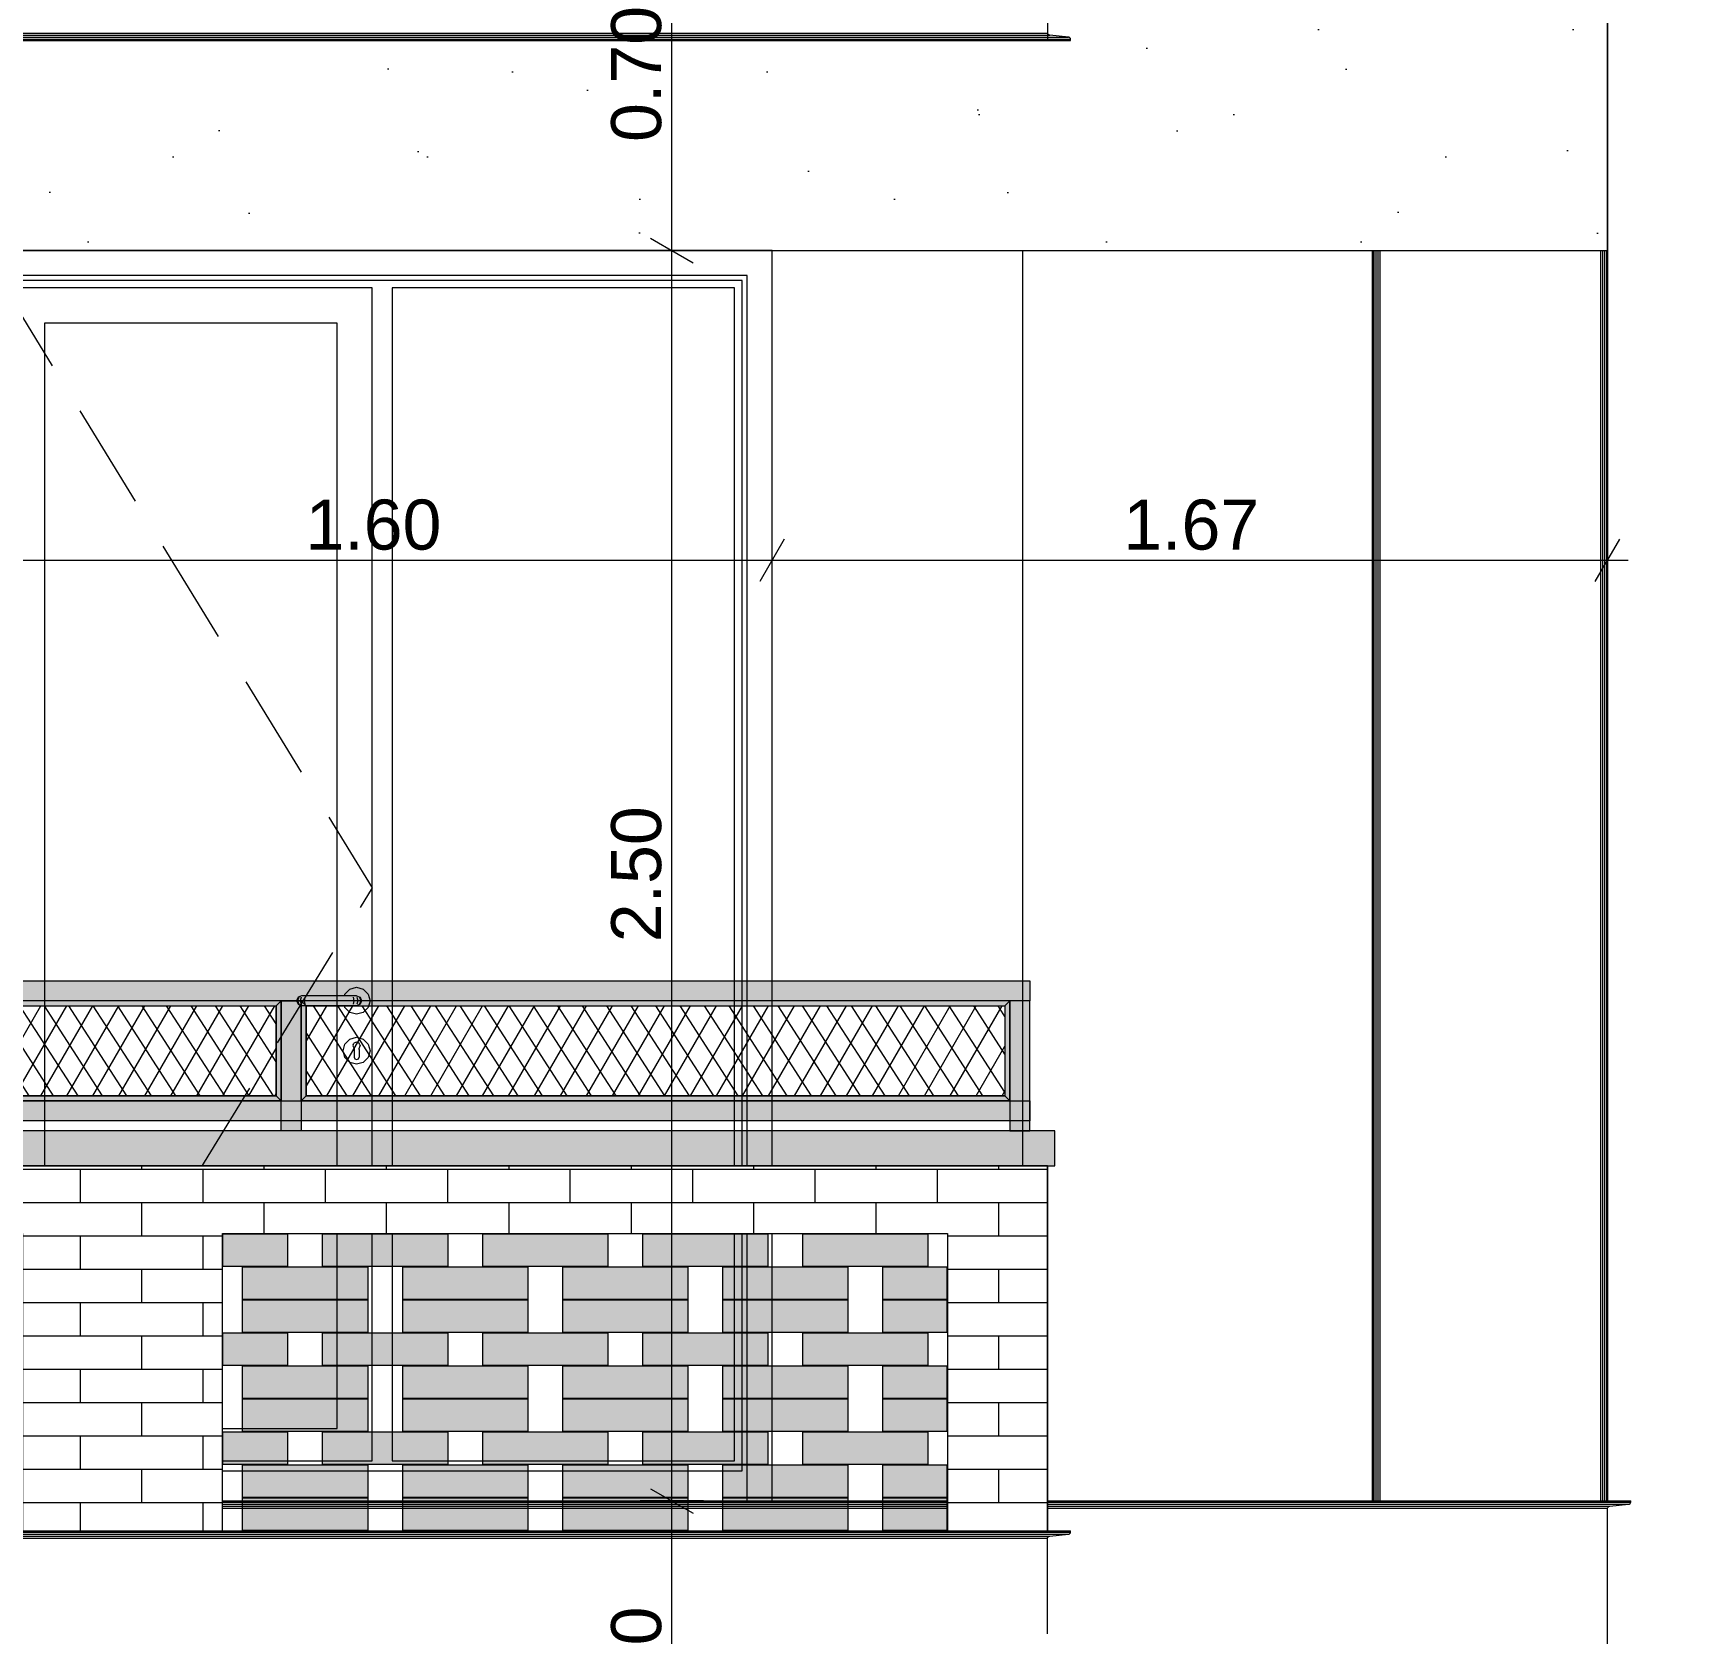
# Model space of a CAD drawing. Header units: millimetres. Extents: x 476571643 to 477489869, y 4620928210 to 4621294454.
# Drawn here: x 477479626 to 477482945, y 4620999764 to 4621002964 of the extents above; entities that cross this region are included whole.
import ezdxf

# ---------------------------------------------------------------- set-up
doc = ezdxf.new("R2010")
doc.units = ezdxf.units.MM
doc.header["$MEASUREMENT"] = 0
doc.set_wipeout_variables(frame=1)
doc.linetypes.add('Hidden Line', pattern=[317.5, 211.666667, -105.833333])
doc.linetypes.add('Wipeout_Contour', pattern=[1000, 0, -1000])
for name, color, linetype, lineweight in [('2D Drafting - General_Pen_No__7_Pen_No__7', 7, 'Continuous', 0), ('New_2D Drafting - General_Pen_No__30_Pen_No__9_Pen_No__9_Pen_No__250', 7, 'Continuous', 0), ('New_2D Drafting - General_Pen_No__30_Pen_No__9_Pen_No__9_Pen_No__255', 255, 'Continuous', 0), ('New_2D Drafting - General_Pen_No__30_Pen_No__9_Pen_No__9_Pen_No__42', 250, 'Continuous', 0), ('New_2D Drafting - General_Pen_No__30_Pen_No__9_Pen_No__9_Pen_No__7', 7, 'Continuous', 0), ('New_2D Drafting - General_Pen_No__4', 7, 'Continuous', 0), ('New_2D Drafting - General_Pen_No__7', 7, 'Continuous', 0), ('New_Structural - Bearing_Pen_No__250', 7, 'Continuous', 0), ('New_Structural - Bearing_Pen_No__4', 7, 'Continuous', 0), ('Structural - Bearing_Pen_No__250', 7, 'Continuous', 0), ('zoma_Pen_No__1', 1, 'Continuous', 0), ('zoma_Pen_No__142', 142, 'Continuous', 0)]:
    doc.layers.add(name, color=color, linetype=linetype, lineweight=lineweight)
doc.layers.add('New_2D Drafting - General_Pen_No__30_Pen_No__9_Pen_No__9', color=7, linetype='Continuous')
doc.layers.add('zoma', color=7, linetype='Continuous')
doc.layers.add('New_2D Drafting - General_Pen_No__30_Pen_No__9_Pen_No__9_Pen_No__252', color=7, linetype='Continuous', lineweight=0, true_color=0x666666)
doc.layers.add('New_2D Drafting - General_Pen_No__30_Pen_No__9_Pen_No__9_Pen_No__254', color=7, linetype='Continuous', lineweight=0, true_color=0xcccccc)
doc.styles.add('GENERATED_STYLE_2', font='arial.ttf')
doc.dimstyles.new('GENERATED_STYLE__3', dxfattribs={"dimtxt": 200, "dimasz": 64.421331, "dimexe": 0.18, "dimexo": 3, "dimgap": 0.09, "dimtad": 1, "dimtih": 1, "dimtoh": 1, "dimlfac": 0.001, "dimzin": 0, "dimdsep": 46, "dimtxsty": 'GENERATED_STYLE_2', "dimblk": 'ARROWHEAD_2', "dimblk1": 'ARROWHEAD_2', "dimblk2": 'ARROWHEAD_2', "dimcen": 0.09, "dimclrd": 142, "dimclre": 142, "dimclrt": 142, "dimadec": 0, "dimazin": 0, "dimtfac": 1, "dimtdec": 4, "dimtmove": 0, "dimatfit": 3, "dimfxl": 1, "dimtolj": 1, "dimtzin": 0, "dimarcsym": 0})
doc.dimstyles.new('GENERATED_STYLE__31', dxfattribs={"dimtxt": 100, "dimasz": 64.421331, "dimexe": 0.18, "dimexo": 3, "dimgap": 0.09, "dimtad": 1, "dimtih": 1, "dimtoh": 1, "dimlfac": 0.001, "dimzin": 0, "dimdsep": 46, "dimtxsty": 'GENERATED_STYLE_2', "dimblk": 'ARROWHEAD_2', "dimblk1": 'ARROWHEAD_2', "dimblk2": 'ARROWHEAD_2', "dimcen": 0.09, "dimclrd": 142, "dimclre": 142, "dimclrt": 142, "dimadec": 0, "dimazin": 0, "dimtfac": 1, "dimtdec": 4, "dimtmove": 0, "dimatfit": 3, "dimfxl": 1, "dimtolj": 1, "dimtzin": 0, "dimarcsym": 0})
doc.dimstyles.new('GENERATED_STYLE__32', dxfattribs={"dimtxt": 100, "dimasz": 64.421331, "dimexe": 0.18, "dimexo": 3, "dimgap": 0.09, "dimtad": 1, "dimlfac": 0.001, "dimzin": 0, "dimdsep": 46, "dimtxsty": 'GENERATED_STYLE_2', "dimblk": 'ARROWHEAD_2', "dimblk1": 'ARROWHEAD_2', "dimblk2": 'ARROWHEAD_2', "dimcen": 0.09, "dimclrd": 142, "dimclre": 142, "dimclrt": 142, "dimadec": 0, "dimazin": 0, "dimtfac": 1, "dimtdec": 4, "dimtmove": 0, "dimatfit": 3, "dimfxl": 1, "dimtolj": 1, "dimtzin": 0, "dimarcsym": 0})
doc.dimstyles.new('GENERATED_STYLE__5', dxfattribs={"dimtxt": 300, "dimasz": 152, "dimexe": 0.18, "dimexo": 3, "dimgap": 0.09, "dimtad": 1, "dimtih": 1, "dimtoh": 1, "dimlfac": 0.001, "dimzin": 0, "dimdsep": 46, "dimtxsty": 'GENERATED_STYLE_2', "dimblk": 'ARROWHEAD_2', "dimblk1": 'ARROWHEAD_2', "dimblk2": 'ARROWHEAD_2', "dimcen": 0.09, "dimclrd": 1, "dimclre": 1, "dimclrt": 1, "dimadec": 0, "dimazin": 0, "dimtfac": 1, "dimtdec": 4, "dimtmove": 0, "dimatfit": 3, "dimfxl": 1, "dimtolj": 1, "dimtzin": 0, "dimarcsym": 0})
pattern_1 = [(60, (476844527.15, 4621385791.044), (-38.9711432, 22.5), []), (122.8330945, (476844527.15, 4621385791.044), (36.8060797, 18.75), [])]

# ---------------------------------------------------------------- blocks, each defined once
blk = doc.blocks.new('*D1048', base_point=(476844527.1, 4621385791))
at = {"layer": 'zoma_Pen_No__142', "color": 142, "linetype": 'Continuous', "lineweight": 0, "transparency": 16777216}
for p, q in [((477461777.8, 4620991745.8), (477461777.8, 4620991873)), ((477482504.2, 4620991745.8), (477482504.2, 4620991873)), ((477461802.3, 4620991851.8), (477461753.4, 4620991767)), ((477482479.7, 4620991767), (477482528.7, 4620991851.8)), ((477461736.4, 4620991809.4), (477461777.8, 4620991809.4)), ((477461777.8, 4620991809.4), (477482504.2, 4620991809.4)), ((477482504.2, 4620991809.4), (477482545.6, 4620991809.4))]:
    blk.add_line(p, q, dxfattribs=at)
at = {"layer": 'zoma_Pen_No__142', "color": 142, "lineweight": 0, "transparency": 16777216, "insert": (477471799.1, 4620991849.4), "char_height": 200, "attachment_point": 7, "style": 'GENERATED_STYLE_2'}
blk.add_mtext('\\A1;{\\pql;\\fArial CYR|b0|i0|c204|p34;20.73}', dxfattribs=at)
blk = doc.blocks.new('ARROWHEAD_2')
at = {"color": 0, "linetype": 'Continuous', "lineweight": 0}
for p, q in [((-0.378, -0.655), (0.378, 0.655)), ((0, 0), (-1, 0))]:
    blk.add_line(p, q, dxfattribs=at)
blk = doc.blocks.new('*D1726', base_point=(476844527.1, 4621385791))
at = {"layer": 'zoma_Pen_No__1', "color": 1, "linetype": 'Continuous', "lineweight": 0, "transparency": 16777216}
for p, q in [((477482704.6, 4621004671.5), (477482704.6, 4621004971.5)), ((477487755.2, 4621004671.5), (477487755.2, 4621004971.5)), ((477482762.3, 4621004921.5), (477482646.8, 4621004721.5)), ((477487697.5, 4621004721.5), (477487813, 4621004921.5)), ((477482606.8, 4621004821.5), (477482704.6, 4621004821.5)), ((477482704.6, 4621004821.5), (477487755.2, 4621004821.5)), ((477487755.2, 4621004821.5), (477487853, 4621004821.5))]:
    blk.add_line(p, q, dxfattribs=at)
at = {"layer": 'zoma_Pen_No__1', "color": 1, "lineweight": 0, "transparency": 16777216, "insert": (477484717, 4621004881.5), "char_height": 300, "attachment_point": 7, "style": 'GENERATED_STYLE_2'}
blk.add_mtext('\\A1;{\\pql;\\fArial CYR|b0|i0|c204|p34;19.00}', dxfattribs=at)
blk = doc.blocks.new('*D2116', base_point=(476844527.1, 4621385791))
at = {"layer": 'zoma_Pen_No__142', "color": 142, "linetype": 'Continuous', "lineweight": 0, "transparency": 16777216}
for p, q in [((477479527.6, 4621001953), (477479478.7, 4621001868.2)), ((477479503.2, 4621001847), (477479503.2, 4621001974.1)), ((477481127.6, 4621001953), (477481078.7, 4621001868.2)), ((477481103.2, 4621001847), (477481103.2, 4621001974.1)), ((477479503.2, 4621001910.6), (477481103.2, 4621001910.6))]:
    blk.add_line(p, q, dxfattribs=at)
at = {"layer": 'zoma_Pen_No__142', "color": 142, "lineweight": 0, "transparency": 16777216, "insert": (477480170.1, 4621001930.6), "char_height": 100, "attachment_point": 7, "style": 'GENERATED_STYLE_2'}
blk.add_mtext('\\A1;{\\pql;\\fArial CYR|b0|i0|c204|p34;1.60}', dxfattribs=at)
blk = doc.blocks.new('*D2117', base_point=(476844527.1, 4621385791))
at = {"layer": 'zoma_Pen_No__142', "color": 142, "linetype": 'Continuous', "lineweight": 0, "transparency": 16777216}
for p, q in [((477481127.6, 4621001953), (477481078.7, 4621001868.2)), ((477481103.2, 4621001847), (477481103.2, 4621001974.1)), ((477482749.3, 4621001868.2), (477482798.3, 4621001953)), ((477482773.8, 4621001847), (477482773.8, 4621001974.1)), ((477481103.2, 4621001910.6), (477482773.8, 4621001910.6)), ((477482773.8, 4621001910.6), (477482815.3, 4621001910.6))]:
    blk.add_line(p, q, dxfattribs=at)
at = {"layer": 'zoma_Pen_No__142', "color": 142, "lineweight": 0, "transparency": 16777216, "insert": (477481805.5, 4621001930.6), "char_height": 100, "attachment_point": 7, "style": 'GENERATED_STYLE_2'}
blk.add_mtext('\\A1;{\\pql;\\fArial CYR|b0|i0|c204|p34;1.67}', dxfattribs=at)
blk = doc.blocks.new('*D2180', base_point=(476844527.1, 4621385791))
at = {"layer": 'zoma_Pen_No__142', "color": 142, "linetype": 'Continuous', "lineweight": 0, "transparency": 16777216}
for p, q in [((477480966.4, 4621000030), (477480839.2, 4621000030)), ((477480860.4, 4621000054.5), (477480945.2, 4621000005.5)), ((477480902.8, 4620999330), (477480902.8, 4621000030)), ((477480966.4, 4620999330), (477480839.2, 4620999330)), ((477480860.4, 4620999354.5), (477480945.2, 4620999305.5))]:
    blk.add_line(p, q, dxfattribs=at)
at = {"layer": 'zoma_Pen_No__142', "color": 142, "lineweight": 0, "transparency": 16777216, "insert": (477480882.8, 4620999547), "char_height": 100, "attachment_point": 7, "rotation": 90, "style": 'GENERATED_STYLE_2'}
blk.add_mtext('\\A1;{\\pql;\\fArial CYR|b0|i0|c204|p34;0.70}', dxfattribs=at)
blk = doc.blocks.new('*D2181', base_point=(476844527.1, 4621385791))
at = {"layer": 'zoma_Pen_No__142', "color": 142, "linetype": 'Continuous', "lineweight": 0, "transparency": 16777216}
for p, q in [((477480860.4, 4621002554.5), (477480945.2, 4621002505.5)), ((477480966.4, 4621002530), (477480839.2, 4621002530)), ((477480902.8, 4621000030), (477480902.8, 4621002530)), ((477480966.4, 4621000030), (477480839.2, 4621000030)), ((477480860.4, 4621000054.5), (477480945.2, 4621000005.5))]:
    blk.add_line(p, q, dxfattribs=at)
at = {"layer": 'zoma_Pen_No__142', "color": 142, "lineweight": 0, "transparency": 16777216, "insert": (477480882.8, 4621001147), "char_height": 100, "attachment_point": 7, "rotation": 90, "style": 'GENERATED_STYLE_2'}
blk.add_mtext('\\A1;{\\pql;\\fArial CYR|b0|i0|c204|p34;2.50}', dxfattribs=at)
blk = doc.blocks.new('*D2182', base_point=(476844527.1, 4621385791))
at = {"layer": 'zoma_Pen_No__142', "color": 142, "linetype": 'Continuous', "lineweight": 0, "transparency": 16777216}
for p, q in [((477480860.4, 4621003254.5), (477480945.2, 4621003205.5)), ((477480966.4, 4621003230), (477480839.2, 4621003230)), ((477480902.8, 4621002530), (477480902.8, 4621003230)), ((477480860.4, 4621002554.5), (477480945.2, 4621002505.5)), ((477480966.4, 4621002530), (477480839.2, 4621002530))]:
    blk.add_line(p, q, dxfattribs=at)
at = {"layer": 'zoma_Pen_No__142', "color": 142, "lineweight": 0, "transparency": 16777216, "insert": (477480882.8, 4621002747), "char_height": 100, "attachment_point": 7, "rotation": 90, "style": 'GENERATED_STYLE_2'}
blk.add_mtext('\\A1;{\\pql;\\fArial CYR|b0|i0|c204|p34;0.70}', dxfattribs=at)

msp = doc.modelspace()

# ---------------------------------------------------------------- hatches: boundary and pattern name
at = {"layer": 'New_2D Drafting - General_Pen_No__30_Pen_No__9_Pen_No__9_Pen_No__255', "linetype": 'Continuous', "lineweight": 0}
for points in [[(477481618.93, 4621001069.985), (477481618.93, 4621001029.985), (477475788.935, 4621001029.985), (477475788.935, 4621001069.985)], [(477480121.423, 4621001029.985), (477478723.923, 4621001029.985), (477478733.923, 4621001019.985), (477480111.423, 4621001019.985)], [(477480121.423, 4621001029.985), (477480121.423, 4621000829.985), (477480111.423, 4621000839.985), (477480111.423, 4621001019.985)], [(477480161.423, 4621000769.985), (477480121.423, 4621000769.985), (477480121.423, 4621001029.985), (477480161.423, 4621001029.985)], [(477480161.423, 4621001030.011), (477480171.423, 4621001020.011), (477480171.423, 4621000839.985), (477480161.423, 4621000829.985)], [(477481568.923, 4621001019.985), (477481578.923, 4621001029.985), (477480161.423, 4621001029.985), (477480171.423, 4621001019.985)], [(477481568.923, 4621001019.985), (477481568.923, 4621000839.985), (477481578.923, 4621000829.985), (477481578.923, 4621001029.985)], [(477481578.923, 4621000769.985), (477481618.93, 4621000769.985), (477481618.93, 4621001029.985), (477481578.923, 4621001029.985)], [(477481618.93, 4621000829.985), (477481618.93, 4621000789.985), (477475788.935, 4621000789.985), (477475788.935, 4621000829.985)], [(477480121.423, 4621000829.985), (477478723.923, 4621000829.985), (477478733.923, 4621000839.985), (477480111.423, 4621000839.985)], [(477481568.923, 4621000839.985), (477481578.923, 4621000829.985), (477480161.423, 4621000829.985), (477480171.423, 4621000839.985)]]:
    msp.add_hatch(color=255, dxfattribs=at).paths.add_polyline_path(points)
at = {"layer": 'New_2D Drafting - General_Pen_No__7', "linetype": 'Continuous', "lineweight": 0}
h = msp.add_hatch(dxfattribs=at)
h.set_pattern_fill('BATT_INSULATION', style=0, pattern_type=2)
h.set_pattern_definition(pattern_1)
h.paths.add_polyline_path([(477478733.923, 4621001019.985), (477480111.423, 4621001019.985), (477480111.423, 4621000839.985), (477478733.923, 4621000839.985)])
h = msp.add_hatch(dxfattribs=at)
h.set_pattern_fill('BATT_INSULATION', style=0, pattern_type=2)
h.set_pattern_definition(pattern_1)
h.paths.add_polyline_path([(477480171.423, 4621001019.985), (477481568.923, 4621001019.985), (477481568.923, 4621000839.985), (477480171.423, 4621000839.985)])

# ---------------------------------------------------------------- linework, layer by layer
at = {"layer": '2D Drafting - General_Pen_No__7_Pen_No__7', "color": 7, "linetype": 'Continuous', "lineweight": 0, "flags": 128}
for points in [[(477481053.175, 4621002480), (477479553.175, 4621002479.995), (477479553.184, 4621000029.996), (477481053.184, 4621000030.003)], [(477481043.175, 4621002470), (477479563.175, 4621002469.995), (477479563.184, 4621000089.998), (477481043.184, 4621000090.003)], [(477480303.18, 4621002454.998), (477479578.176, 4621002454.995), (477479578.184, 4621000109.998), (477480303.184, 4621000110)], [(477481028.176, 4621002455), (477480343.176, 4621002454.998), (477480343.184, 4621000110), (477481028.184, 4621000110.003)], [(477480233.176, 4621002384.997), (477479648.176, 4621002384.995), (477479648.183, 4621000174.998), (477480233.183, 4621000175)]]:
    msp.add_lwpolyline(points, close=True, dxfattribs=at)
at = {"layer": '2D Drafting - General_Pen_No__7_Pen_No__7', "color": 7, "linetype": 'Hidden Line', "lineweight": 0, "flags": 128}
msp.add_lwpolyline([(477479553.175, 4621002479.995), (477480303.18, 4621001255.875), (477479553.961, 4621000031.28)], dxfattribs=at)
at = {"layer": 'New_2D Drafting - General_Pen_No__30_Pen_No__9_Pen_No__9_Pen_No__250', "color": 7, "linetype": 'Continuous', "lineweight": 0, "flags": 128}
msp.add_lwpolyline([(477481618.93, 4621000829.985), (477481618.93, 4621000789.985), (477475788.935, 4621000789.985), (477475788.935, 4621000829.985)], close=True, dxfattribs=at)
at = {"layer": 'New_2D Drafting - General_Pen_No__30_Pen_No__9_Pen_No__9_Pen_No__7', "color": 7, "linetype": 'Continuous', "lineweight": 0, "flags": 128}
for points in [[(477481603.946, 4621000029.989), (477482304.11, 4621000029.988), (477482304.11, 4621002529.993), (477481603.946, 4621002529.993)], [(477481618.93, 4621001069.985), (477481618.93, 4621001029.985), (477475788.935, 4621001029.985), (477475788.935, 4621001069.985)], [(477480121.423, 4621001029.985), (477478723.923, 4621001029.985), (477478733.923, 4621001019.985), (477480111.423, 4621001019.985)], [(477480121.423, 4621001029.985), (477480121.423, 4621000829.985), (477480111.423, 4621000839.985), (477480111.423, 4621001019.985)], [(477480161.423, 4621000769.985), (477480121.423, 4621000769.985), (477480121.423, 4621001029.985), (477480161.423, 4621001029.985)], [(477480161.423, 4621001030.011), (477480171.423, 4621001020.011), (477480171.423, 4621000839.985), (477480161.423, 4621000829.985)], [(477481568.923, 4621001019.985), (477481578.923, 4621001029.985), (477480161.423, 4621001029.985), (477480171.423, 4621001019.985)], [(477481568.923, 4621001019.985), (477481568.923, 4621000839.985), (477481578.923, 4621000829.985), (477481578.923, 4621001029.985)], [(477481578.923, 4621000769.985), (477481618.93, 4621000769.985), (477481618.93, 4621001029.985), (477481578.923, 4621001029.985)], [(477480121.423, 4621000829.985), (477478723.923, 4621000829.985), (477478733.923, 4621000839.985), (477480111.423, 4621000839.985)], [(477481568.923, 4621000839.985), (477481578.923, 4621000829.985), (477480161.423, 4621000829.985), (477480171.423, 4621000839.985)]]:
    msp.add_lwpolyline(points, close=True, dxfattribs=at)
at = {"layer": 'New_2D Drafting - General_Pen_No__4', "color": 7, "linetype": 'Continuous', "lineweight": 0, "flags": 128}
for points in [[(477478733.923, 4621001019.985), (477480111.423, 4621001019.985), (477480111.423, 4621000839.985), (477478733.923, 4621000839.985)], [(477480171.423, 4621001019.985), (477481568.923, 4621001019.985), (477481568.923, 4621000839.985), (477480171.423, 4621000839.985)]]:
    msp.add_lwpolyline(points, close=True, dxfattribs=at)
at = {"layer": 'New_Structural - Bearing_Pen_No__250', "color": 7, "linetype": 'Continuous', "lineweight": 0}
for p, q in [((477480248.907, 4621001043.498), (477480258.79, 4621001053.381)), ((477480258.79, 4621001053.381), (477480272.29, 4621001056.999)), ((477480272.29, 4621001056.999), (477480285.79, 4621001053.381)), ((477480285.79, 4621001053.381), (477480295.673, 4621001043.499)), ((477480155.219, 4621001037.069), (477480152.29, 4621001029.998)), ((477480152.29, 4621001029.998), (477480155.219, 4621001022.927)), ((477480156.771, 4621001037.069), (477480154.012, 4621001029.998)), ((477480154.012, 4621001029.998), (477480156.771, 4621001022.927)), ((477480162.29, 4621001039.998), (477480155.219, 4621001037.069)), ((477480155.219, 4621001022.927), (477480162.29, 4621001019.998)), ((477480161.586, 4621001037.069), (477480159.474, 4621001029.998)), ((477480159.474, 4621001029.998), (477480161.586, 4621001022.927)), ((477480163.432, 4621001039.998), (477480162.29, 4621001039.998)), ((477480163.432, 4621001019.998), (477480162.29, 4621001019.998)), ((477480166.683, 4621001039.998), (477480163.432, 4621001039.998)), ((477480166.684, 4621001019.998), (477480163.432, 4621001019.998)), ((477480171.55, 4621001039.998), (477480166.683, 4621001039.998)), ((477480171.55, 4621001019.998), (477480166.684, 4621001019.998)), ((477480168.791, 4621001037.069), (477480167.648, 4621001029.998)), ((477480167.648, 4621001029.998), (477480168.791, 4621001022.927)), ((477480177.29, 4621001039.998), (477480171.55, 4621001039.998)), ((477480177.29, 4621001019.998), (477480171.55, 4621001019.998)), ((477480257.29, 4621001039.999), (477480177.29, 4621001039.998)), ((477480257.29, 4621001019.999), (477480177.29, 4621001019.998)), ((477480247.97, 4621001039.998), (477480248.907, 4621001043.498)), ((477480248.907, 4621001016.498), (477480247.97, 4621001019.998)), ((477480263.03, 4621001039.999), (477480257.29, 4621001039.999)), ((477480263.03, 4621001019.999), (477480257.29, 4621001019.999)), ((477480267.897, 4621001039.999), (477480263.03, 4621001039.999)), ((477480267.897, 4621001019.999), (477480263.03, 4621001019.999)), ((477480265.789, 4621001037.07), (477480266.932, 4621001029.999)), ((477480266.932, 4621001029.999), (477480265.789, 4621001022.927)), ((477480271.148, 4621001039.999), (477480267.897, 4621001039.999)), ((477480271.148, 4621001019.999), (477480267.897, 4621001019.999)), ((477480272.29, 4621001039.999), (477480271.148, 4621001039.999)), ((477480272.29, 4621001019.999), (477480271.148, 4621001019.999)), ((477480272.29, 4621001039.999), (477480279.361, 4621001037.07)), ((477480279.361, 4621001022.928), (477480272.29, 4621001019.999)), ((477480272.995, 4621001037.07), (477480275.106, 4621001029.999)), ((477480275.106, 4621001029.999), (477480272.995, 4621001022.927)), ((477480277.809, 4621001037.07), (477480280.568, 4621001029.999)), ((477480280.568, 4621001029.999), (477480277.809, 4621001022.928)), ((477480279.361, 4621001037.07), (477480282.29, 4621001029.999)), ((477480282.29, 4621001029.999), (477480279.361, 4621001022.928)), ((477480295.673, 4621001043.499), (477480299.29, 4621001029.999)), ((477480299.29, 4621001029.999), (477480295.673, 4621001016.499)), ((477480258.79, 4621001006.616), (477480248.907, 4621001016.498)), ((477480272.29, 4621001002.999), (477480258.79, 4621001006.616)), ((477480285.79, 4621001006.616), (477480272.29, 4621001002.999)), ((477480295.673, 4621001016.499), (477480285.79, 4621001006.616)), ((477480248.908, 4621000943.498), (477480258.79, 4621000953.381)), ((477480258.79, 4621000953.381), (477480272.29, 4621000956.999)), ((477480272.29, 4621000956.999), (477480285.79, 4621000953.381)), ((477480285.79, 4621000953.381), (477480295.673, 4621000943.499)), ((477480245.29, 4621000929.998), (477480248.908, 4621000943.498)), ((477480248.908, 4621000916.498), (477480245.29, 4621000929.998)), ((477480265.57, 4621000941.638), (477480264.823, 4621000939.691)), ((477480264.823, 4621000939.691), (477480267.29, 4621000934.399)), ((477480265.57, 4621000941.638), (477480266.915, 4621000945.142)), ((477480272.29, 4621000947.424), (477480266.915, 4621000945.142)), ((477480267.29, 4621000934.399), (477480267.29, 4621000932.885)), ((477480267.29, 4621000932.885), (477480267.29, 4621000929.999)), ((477480267.29, 4621000929.999), (477480267.29, 4621000927.112)), ((477480267.29, 4621000927.112), (477480267.29, 4621000921.338)), ((477480267.29, 4621000921.338), (477480267.29, 4621000917.499)), ((477480277.666, 4621000945.142), (477480272.29, 4621000947.424)), ((477480277.29, 4621000934.399), (477480279.758, 4621000939.691)), ((477480277.29, 4621000932.885), (477480277.29, 4621000934.399)), ((477480277.29, 4621000932.885), (477480277.29, 4621000929.999)), ((477480277.29, 4621000929.999), (477480277.29, 4621000927.112)), ((477480277.29, 4621000927.112), (477480277.29, 4621000921.338)), ((477480277.29, 4621000921.338), (477480277.29, 4621000917.499)), ((477480279.011, 4621000941.638), (477480277.666, 4621000945.142)), ((477480279.011, 4621000941.638), (477480279.758, 4621000939.691)), ((477480295.673, 4621000943.499), (477480299.29, 4621000929.999)), ((477480299.29, 4621000929.999), (477480295.673, 4621000916.499)), ((477480258.791, 4621000906.616), (477480248.908, 4621000916.498)), ((477480272.291, 4621000902.999), (477480258.791, 4621000906.616)), ((477480267.29, 4621000917.499), (477480268.755, 4621000913.963)), ((477480268.755, 4621000913.963), (477480272.29, 4621000912.499)), ((477480272.29, 4621000912.499), (477480275.826, 4621000913.963)), ((477480285.791, 4621000906.616), (477480272.291, 4621000902.999)), ((477480275.826, 4621000913.963), (477480277.29, 4621000917.499)), ((477480295.673, 4621000916.499), (477480285.791, 4621000906.616))]:
    msp.add_line(p, q, dxfattribs=at)
at = {"layer": 'Structural - Bearing_Pen_No__250', "color": 7, "linetype": 'Continuous', "lineweight": 0}
for p, q in [((477461487.743, 4621000029.988), (477482820.469, 4621000029.988)), ((477461487.743, 4621000027.493), (477482820.469, 4621000027.493)), ((477461492.206, 4621000023.537), (477482816.007, 4621000023.537)), ((477482778.606, 4621000019.548), (477482816.007, 4621000023.537)), ((477482816.007, 4621000023.537), (477482817.229, 4621000023.797)), ((477482817.229, 4621000023.797), (477482818.932, 4621000024.664)), ((477482818.932, 4621000024.664), (477482820.07, 4621000025.962)), ((477482820.07, 4621000025.962), (477482820.469, 4621000027.493)), ((477482820.469, 4621000027.493), (477482820.469, 4621000029.988)), ((477461529.607, 4621000019.548), (477482778.606, 4621000019.548)), ((477461534.069, 4621000015.592), (477482774.143, 4621000015.592)), ((477482774.143, 4621000015.592), (477482774.543, 4621000017.123)), ((477482774.143, 4620999344.407), (477482774.143, 4621000015.592)), ((477482774.543, 4621000017.123), (477482775.681, 4621000018.421)), ((477482775.681, 4621000018.421), (477482777.384, 4621000019.288)), ((477482777.384, 4621000019.288), (477482778.606, 4621000019.548)), ((477481695.786, 4620999963.541), (477481697.008, 4620999963.8)), ((477481697.008, 4620999963.8), (477481698.711, 4620999964.667)), ((477481698.711, 4620999964.667), (477481699.849, 4620999965.965)), ((477481699.849, 4620999965.965), (477481700.248, 4620999967.496)), ((477481700.248, 4620999967.496), (477481700.248, 4620999969.991))]:
    msp.add_line(p, q, dxfattribs=at)

# ---------------------------------------------------------------- dimensions: what is measured, and where the dimension line sits
at = {"layer": 'zoma', "color": 142, "linetype": 'Continuous', "lineweight": 0}
for base, p1, p2, dimstyle, picture, middle in [((477481103.165, 4621001910.57), (477479503.165, 4621002260.494), (477481103.165, 4621002391.464), 'GENERATED_STYLE__31', '*D2116', (477480300.019, 4621001980.57)), ((477482504.198, 4620991809.418), (477461777.828, 4621000409.965), (477482504.198, 4620991809.418), 'GENERATED_STYLE__3', '*D1048', (477472135.071, 4620991949.418))]:
    dim = msp.add_linear_dim(base=base, p1=p1, p2=p2, dimstyle=dimstyle, dxfattribs=at)
    dim.commit()
    dim.dimension.update_dxf_attribs({"geometry": picture, "text_midpoint": middle, "dimtype": 160})

# ---------------------------------------------------------------- next in the draw order: wipeouts: each hides what was drawn before it
at = {"color": 254, "linetype": 'Wipeout_Contour', "lineweight": 0, "ltscale": 27873635967.59877}
msp.add_wipeout([(477475804.11, 4621002949.991), (477475804.11, 4621002529.993), (477482774.143, 4621002529.993), (477482774.143, 4621003229.993), (477481653.93, 4621003229.993), (477481653.93, 4621002949.991)], dxfattribs=at).dxf.layer = 'New_2D Drafting - General_Pen_No__30_Pen_No__9_Pen_No__9'

# ---------------------------------------------------------------- next in the draw order: hatches: boundary and pattern name
at = {"layer": 'New_2D Drafting - General_Pen_No__30_Pen_No__9_Pen_No__9_Pen_No__42', "linetype": 'Continuous', "lineweight": 0, "true_color": 0xc7c8ca}
h = msp.add_hatch(dxfattribs=at)
h.set_pattern_fill('CUT_STONE', color=9, style=0, pattern_type=2)
h.set_pattern_definition([(45, (476844527.15, 4621386591.04), (-254.55844, 254.55844), [0, -240, 0, -360]), (110, (476845327.15, 4621386591.04), (338.28934, 123.12725), [0, -176, 0, -304])])
h.paths.add_polyline_path([(477475804.11, 4621002949.991), (477475804.11, 4621002529.993), (477482774.143, 4621002529.993), (477482774.143, 4621003229.993), (477481653.93, 4621003229.993), (477481653.93, 4621002949.991)])

# ---------------------------------------------------------------- next in the draw order: linework, layer by layer
at = {"layer": '2D Drafting - General_Pen_No__7_Pen_No__7', "color": 7, "linetype": 'Continuous', "lineweight": 0, "flags": 128}
msp.add_lwpolyline([(477479507.3, 4621000029.996), (477481103.184, 4621000030.001), (477481103.175, 4621002530.001), (477479503.175, 4621002529.996)], dxfattribs=at)
at = {"layer": 'New_2D Drafting - General_Pen_No__30_Pen_No__9_Pen_No__9_Pen_No__7', "color": 7, "linetype": 'Continuous', "lineweight": 0, "flags": 128}
msp.add_lwpolyline([(477475804.11, 4621002949.991), (477475804.11, 4621002529.993), (477482774.143, 4621002529.993), (477482774.143, 4621003229.993), (477481653.93, 4621003229.993), (477481653.93, 4621002949.991)], close=True, dxfattribs=at)
at = {"layer": 'New_Structural - Bearing_Pen_No__250', "color": 7, "linetype": 'Continuous', "lineweight": 0}
for p, q in [((477482773.805, 4621010029.584), (477482773.805, 4621002529.993)), ((477475804.11, 4621002529.993), (477482774.143, 4621002529.993))]:
    msp.add_line(p, q, dxfattribs=at)
at = {"layer": 'Structural - Bearing_Pen_No__250', "color": 7, "linetype": 'Continuous', "lineweight": 0}
for p, q in [((477475707.596, 4621002952.486), (477481700.248, 4621002952.486)), ((477475707.596, 4621002949.991), (477481700.248, 4621002949.991)), ((477475712.059, 4621002956.441), (477481695.786, 4621002956.441)), ((477475749.46, 4621002960.431), (477481658.385, 4621002960.431)), ((477475753.921, 4621002964.386), (477481653.922, 4621002964.386)), ((477481654.322, 4621002962.855), (477481653.922, 4621002964.386)), ((477481655.46, 4621002961.557), (477481654.322, 4621002962.855)), ((477481657.163, 4621002960.69), (477481655.46, 4621002961.557)), ((477481658.385, 4621002960.431), (477481657.163, 4621002960.69)), ((477481695.786, 4621002956.441), (477481658.385, 4621002960.431)), ((477481697.008, 4621002956.181), (477481695.786, 4621002956.441)), ((477481698.711, 4621002955.314), (477481697.008, 4621002956.181)), ((477481699.849, 4621002954.016), (477481698.711, 4621002955.314)), ((477481700.248, 4621002952.486), (477481699.849, 4621002954.016)), ((477481700.248, 4621002949.991), (477481700.248, 4621002952.486)), ((477482304.11, 4621002529.993), (477482304.11, 4621000029.988)), ((477482306.605, 4621002529.993), (477482306.605, 4621000029.988)), ((477482310.56, 4621002529.993), (477482310.56, 4621000029.988)), ((477482314.55, 4621002529.993), (477482314.55, 4621000029.988)), ((477482318.505, 4621002529.993), (477482318.505, 4621000029.988)), ((477482759.748, 4621002529.993), (477482759.748, 4621000029.988)), ((477482763.703, 4621002529.993), (477482763.703, 4621000029.988)), ((477482767.693, 4621002529.993), (477482767.693, 4621000029.988)), ((477482771.648, 4621002529.993), (477482771.648, 4621000029.988)), ((477482774.143, 4621002529.993), (477482774.143, 4621000029.988))]:
    msp.add_line(p, q, dxfattribs=at)

# ---------------------------------------------------------------- next in the draw order: dimensions: what is measured, and where the dimension line sits
at = {"layer": 'zoma', "color": 1, "linetype": 'Continuous', "lineweight": 0}
dim = msp.add_linear_dim(base=(477487755.232, 4621004821.464), p1=(477482704.568, 4620992601.846), p2=(477487755.232, 4621004686.271), text='19.00', dimstyle='GENERATED_STYLE__5', dxfattribs=at)
dim.commit()
dim.dimension.update_dxf_attribs({"geometry": '*D1726', "text_midpoint": (477485220.987, 4621005031.464), "dimtype": 160})
at = {"layer": 'zoma', "color": 142, "linetype": 'Continuous', "lineweight": 0}
dim = msp.add_linear_dim(base=(477480902.788, 4621003229.993), p1=(477463204.421, 4621002530), p2=(477462293.68, 4621003229.993), angle=90, dimstyle='GENERATED_STYLE__32', dxfattribs=at)
dim.commit()
dim.dimension.update_dxf_attribs({"geometry": '*D2182', "text_midpoint": (477480832.788, 4621002876.85), "dimtype": 160, "text_rotation": 90})
dim = msp.add_linear_dim(base=(477482773.805, 4621001910.57), p1=(477481103.165, 4621002391.464), p2=(477482773.805, 4621002968.925), dimstyle='GENERATED_STYLE__31', dxfattribs=at)
dim.commit()
dim.dimension.update_dxf_attribs({"geometry": '*D2117', "text_midpoint": (477481935.339, 4621001980.57), "dimtype": 160})

# ---------------------------------------------------------------- next in the draw order: wipeouts: each hides what was drawn before it
at = {"color": 254, "linetype": 'Wipeout_Contour', "lineweight": 0, "ltscale": 74329651972.086}
msp.add_wipeout([(477475753.935, 4620999969.991), (477475954.049, 4620999969.991), (477475954.049, 4621000564.991), (477477403.991, 4621000564.991), (477477403.991, 4620999969.991), (477477803.991, 4620999969.991), (477477803.991, 4621000564.985), (477479603.989, 4621000564.985), (477479603.989, 4620999969.991), (477480003.989, 4620999969.991), (477480003.989, 4621000564.985), (477481453.93, 4621000564.985), (477481453.93, 4620999969.991), (477481653.93, 4620999969.991), (477481653.93, 4621000699.985), (477475753.935, 4621000699.985)], dxfattribs=at).dxf.layer = 'New_2D Drafting - General_Pen_No__30_Pen_No__9_Pen_No__9'

# ---------------------------------------------------------------- next in the draw order: hatches: boundary and pattern name
at = {"layer": 'New_2D Drafting - General_Pen_No__30_Pen_No__9_Pen_No__9_Pen_No__254', "linetype": 'Continuous', "lineweight": 0, "true_color": 0xcccccc}
h = msp.add_hatch(dxfattribs=at)
h.set_pattern_fill('BRICK___RUNNING_BOND', color=254, style=0, pattern_type=2)
h.set_pattern_definition([(180, (477481189.12, 4621000359.99), (0, 66.64), []), (90, (477481189.12, 4621000359.99), (244.8, 0), [66.64, -66.64]), (90, (477481066.72, 4621000426.63), (244.8, 0), [66.64, -66.64])])
h.paths.add_polyline_path([(477475753.935, 4620999969.991), (477475954.049, 4620999969.991), (477475954.049, 4621000564.991), (477477403.991, 4621000564.991), (477477403.991, 4620999969.991), (477477803.991, 4620999969.991), (477477803.991, 4621000564.985), (477479603.989, 4621000564.985), (477479603.989, 4620999969.991), (477480003.989, 4620999969.991), (477480003.989, 4621000564.985), (477481453.93, 4621000564.985), (477481453.93, 4620999969.991), (477481653.93, 4620999969.991), (477481653.93, 4621000699.985), (477475753.935, 4621000699.985)])
at = {"layer": 'New_2D Drafting - General_Pen_No__30_Pen_No__9_Pen_No__9_Pen_No__255', "linetype": 'Continuous', "lineweight": 0}
for color, points in [(255, [(477475738.935, 4621000699.985), (477481668.93, 4621000699.985), (477481668.93, 4621000769.985), (477475738.935, 4621000769.985)]), (8, [(477480004.987, 4621000563.985), (477480134.472, 4621000563.985), (477480134.472, 4621000498.985), (477480004.987, 4621000498.985)]), (8, [(477480204.472, 4621000563.985), (477480454.472, 4621000563.985), (477480454.472, 4621000498.985), (477480204.472, 4621000498.985)]), (8, [(477480524.472, 4621000563.985), (477480774.472, 4621000563.985), (477480774.472, 4621000498.985), (477480524.472, 4621000498.985)]), (8, [(477480844.472, 4621000563.985), (477481094.472, 4621000563.985), (477481094.472, 4621000498.985), (477480844.472, 4621000498.985)]), (8, [(477481164.472, 4621000563.985), (477481414.472, 4621000563.985), (477481414.472, 4621000498.985), (477481164.472, 4621000498.985)]), (8, [(477480294.472, 4621000497.985), (477480294.472, 4621000432.985), (477480044.472, 4621000432.985), (477480044.472, 4621000497.985)]), (8, [(477480614.472, 4621000497.985), (477480614.472, 4621000432.985), (477480364.472, 4621000432.985), (477480364.472, 4621000497.985)]), (8, [(477480934.472, 4621000497.985), (477480934.472, 4621000432.985), (477480684.472, 4621000432.985), (477480684.472, 4621000497.985)]), (8, [(477481254.472, 4621000497.985), (477481254.472, 4621000432.985), (477481004.472, 4621000432.985), (477481004.472, 4621000497.985)]), (8, [(477481452.472, 4621000497.985), (477481452.472, 4621000432.985), (477481324.472, 4621000432.985), (477481324.472, 4621000497.985)]), (8, [(477480294.472, 4621000431.985), (477480294.472, 4621000366.985), (477480044.472, 4621000366.985), (477480044.472, 4621000431.985)]), (8, [(477480614.472, 4621000431.985), (477480614.472, 4621000366.985), (477480364.472, 4621000366.985), (477480364.472, 4621000431.985)]), (8, [(477480934.472, 4621000431.985), (477480934.472, 4621000366.985), (477480684.472, 4621000366.985), (477480684.472, 4621000431.985)]), (8, [(477481254.472, 4621000431.985), (477481254.472, 4621000366.985), (477481004.472, 4621000366.985), (477481004.472, 4621000431.985)]), (8, [(477481452.472, 4621000431.985), (477481452.472, 4621000366.985), (477481324.472, 4621000366.985), (477481324.472, 4621000431.985)]), (8, [(477480004.987, 4621000365.985), (477480134.472, 4621000365.985), (477480134.472, 4621000300.985), (477480004.987, 4621000300.985)]), (8, [(477480204.472, 4621000300.985), (477480204.472, 4621000365.985), (477480454.472, 4621000365.985), (477480454.472, 4621000300.985)]), (8, [(477480524.472, 4621000300.985), (477480524.472, 4621000365.985), (477480774.472, 4621000365.985), (477480774.472, 4621000300.985)]), (8, [(477480844.472, 4621000300.985), (477480844.472, 4621000365.985), (477481094.472, 4621000365.985), (477481094.472, 4621000300.985)]), (8, [(477481164.472, 4621000300.985), (477481164.472, 4621000365.985), (477481414.472, 4621000365.985), (477481414.472, 4621000300.985)]), (8, [(477480044.472, 4621000299.985), (477480294.472, 4621000299.985), (477480294.472, 4621000234.985), (477480044.472, 4621000234.985)]), (8, [(477480364.472, 4621000299.985), (477480614.472, 4621000299.985), (477480614.472, 4621000234.985), (477480364.472, 4621000234.985)]), (8, [(477480684.472, 4621000299.985), (477480934.472, 4621000299.985), (477480934.472, 4621000234.985), (477480684.472, 4621000234.985)]), (8, [(477481004.472, 4621000299.985), (477481254.472, 4621000299.985), (477481254.472, 4621000234.985), (477481004.472, 4621000234.985)]), (8, [(477481324.472, 4621000299.985), (477481452.472, 4621000299.985), (477481452.472, 4621000234.985), (477481324.472, 4621000234.985)]), (8, [(477480044.472, 4621000233.985), (477480294.472, 4621000233.985), (477480294.472, 4621000168.985), (477480044.472, 4621000168.985)]), (8, [(477480364.472, 4621000233.985), (477480614.472, 4621000233.985), (477480614.472, 4621000168.985), (477480364.472, 4621000168.985)]), (8, [(477480684.472, 4621000233.985), (477480934.472, 4621000233.985), (477480934.472, 4621000168.985), (477480684.472, 4621000168.985)]), (8, [(477481004.472, 4621000233.985), (477481254.472, 4621000233.985), (477481254.472, 4621000168.985), (477481004.472, 4621000168.985)]), (8, [(477481324.472, 4621000233.985), (477481452.472, 4621000233.985), (477481452.472, 4621000168.985), (477481324.472, 4621000168.985)]), (8, [(477480004.987, 4621000167.985), (477480134.472, 4621000167.985), (477480134.472, 4621000102.985), (477480004.987, 4621000102.985)]), (8, [(477480454.472, 4621000167.985), (477480454.472, 4621000102.985), (477480204.472, 4621000102.985), (477480204.472, 4621000167.985)]), (8, [(477480774.472, 4621000167.985), (477480774.472, 4621000102.985), (477480524.472, 4621000102.985), (477480524.472, 4621000167.985)]), (8, [(477481094.472, 4621000167.985), (477481094.472, 4621000102.985), (477480844.472, 4621000102.985), (477480844.472, 4621000167.985)]), (8, [(477481414.472, 4621000167.985), (477481414.472, 4621000102.985), (477481164.472, 4621000102.985), (477481164.472, 4621000167.985)]), (8, [(477480044.472, 4621000101.985), (477480294.472, 4621000101.985), (477480294.472, 4621000036.985), (477480044.472, 4621000036.985)]), (8, [(477480364.472, 4621000101.985), (477480614.472, 4621000101.985), (477480614.472, 4621000036.985), (477480364.472, 4621000036.985)]), (8, [(477480684.472, 4621000101.985), (477480934.472, 4621000101.985), (477480934.472, 4621000036.985), (477480684.472, 4621000036.985)]), (8, [(477481004.472, 4621000101.985), (477481254.472, 4621000101.985), (477481254.472, 4621000036.985), (477481004.472, 4621000036.985)]), (8, [(477481324.472, 4621000101.985), (477481452.472, 4621000101.985), (477481452.472, 4621000036.985), (477481324.472, 4621000036.985)]), (8, [(477480044.472, 4621000035.985), (477480294.472, 4621000035.985), (477480294.472, 4620999970.985), (477480044.472, 4620999970.985)]), (8, [(477480364.472, 4621000035.985), (477480614.472, 4621000035.985), (477480614.472, 4620999970.985), (477480364.472, 4620999970.985)]), (8, [(477480684.472, 4621000035.985), (477480934.472, 4621000035.985), (477480934.472, 4620999970.985), (477480684.472, 4620999970.985)]), (8, [(477481004.472, 4621000035.985), (477481254.472, 4621000035.985), (477481254.472, 4620999970.985), (477481004.472, 4620999970.985)]), (8, [(477481324.472, 4621000035.985), (477481452.472, 4621000035.985), (477481452.472, 4620999970.985), (477481324.472, 4620999970.985)])]:
    msp.add_hatch(color=color, dxfattribs=at).paths.add_polyline_path(points)

# ---------------------------------------------------------------- next in the draw order: linework, layer by layer
at = {"layer": 'New_2D Drafting - General_Pen_No__30_Pen_No__9_Pen_No__9_Pen_No__252', "color": 251, "linetype": 'Continuous', "lineweight": 0, "true_color": 0x666666, "flags": 128}
for points in [[(477480004.987, 4621000563.985), (477480134.472, 4621000563.985), (477480134.472, 4621000498.985), (477480004.987, 4621000498.985)], [(477480204.472, 4621000563.985), (477480454.472, 4621000563.985), (477480454.472, 4621000498.985), (477480204.472, 4621000498.985)], [(477480524.472, 4621000563.985), (477480774.472, 4621000563.985), (477480774.472, 4621000498.985), (477480524.472, 4621000498.985)], [(477480844.472, 4621000563.985), (477481094.472, 4621000563.985), (477481094.472, 4621000498.985), (477480844.472, 4621000498.985)], [(477481164.472, 4621000563.985), (477481414.472, 4621000563.985), (477481414.472, 4621000498.985), (477481164.472, 4621000498.985)], [(477480294.472, 4621000497.985), (477480294.472, 4621000432.985), (477480044.472, 4621000432.985), (477480044.472, 4621000497.985)], [(477480614.472, 4621000497.985), (477480614.472, 4621000432.985), (477480364.472, 4621000432.985), (477480364.472, 4621000497.985)], [(477480934.472, 4621000497.985), (477480934.472, 4621000432.985), (477480684.472, 4621000432.985), (477480684.472, 4621000497.985)], [(477481254.472, 4621000497.985), (477481254.472, 4621000432.985), (477481004.472, 4621000432.985), (477481004.472, 4621000497.985)], [(477481452.472, 4621000497.985), (477481452.472, 4621000432.985), (477481324.472, 4621000432.985), (477481324.472, 4621000497.985)], [(477480294.472, 4621000431.985), (477480294.472, 4621000366.985), (477480044.472, 4621000366.985), (477480044.472, 4621000431.985)], [(477480614.472, 4621000431.985), (477480614.472, 4621000366.985), (477480364.472, 4621000366.985), (477480364.472, 4621000431.985)], [(477480934.472, 4621000431.985), (477480934.472, 4621000366.985), (477480684.472, 4621000366.985), (477480684.472, 4621000431.985)], [(477481254.472, 4621000431.985), (477481254.472, 4621000366.985), (477481004.472, 4621000366.985), (477481004.472, 4621000431.985)], [(477481452.472, 4621000431.985), (477481452.472, 4621000366.985), (477481324.472, 4621000366.985), (477481324.472, 4621000431.985)], [(477480004.987, 4621000365.985), (477480134.472, 4621000365.985), (477480134.472, 4621000300.985), (477480004.987, 4621000300.985)], [(477480204.472, 4621000300.985), (477480204.472, 4621000365.985), (477480454.472, 4621000365.985), (477480454.472, 4621000300.985)], [(477480524.472, 4621000300.985), (477480524.472, 4621000365.985), (477480774.472, 4621000365.985), (477480774.472, 4621000300.985)], [(477480844.472, 4621000300.985), (477480844.472, 4621000365.985), (477481094.472, 4621000365.985), (477481094.472, 4621000300.985)], [(477481164.472, 4621000300.985), (477481164.472, 4621000365.985), (477481414.472, 4621000365.985), (477481414.472, 4621000300.985)], [(477480044.472, 4621000299.985), (477480294.472, 4621000299.985), (477480294.472, 4621000234.985), (477480044.472, 4621000234.985)], [(477480364.472, 4621000299.985), (477480614.472, 4621000299.985), (477480614.472, 4621000234.985), (477480364.472, 4621000234.985)], [(477480684.472, 4621000299.985), (477480934.472, 4621000299.985), (477480934.472, 4621000234.985), (477480684.472, 4621000234.985)], [(477481004.472, 4621000299.985), (477481254.472, 4621000299.985), (477481254.472, 4621000234.985), (477481004.472, 4621000234.985)], [(477481324.472, 4621000299.985), (477481452.472, 4621000299.985), (477481452.472, 4621000234.985), (477481324.472, 4621000234.985)], [(477480044.472, 4621000233.985), (477480294.472, 4621000233.985), (477480294.472, 4621000168.985), (477480044.472, 4621000168.985)], [(477480364.472, 4621000233.985), (477480614.472, 4621000233.985), (477480614.472, 4621000168.985), (477480364.472, 4621000168.985)], [(477480684.472, 4621000233.985), (477480934.472, 4621000233.985), (477480934.472, 4621000168.985), (477480684.472, 4621000168.985)], [(477481004.472, 4621000233.985), (477481254.472, 4621000233.985), (477481254.472, 4621000168.985), (477481004.472, 4621000168.985)], [(477481324.472, 4621000233.985), (477481452.472, 4621000233.985), (477481452.472, 4621000168.985), (477481324.472, 4621000168.985)], [(477480004.987, 4621000167.985), (477480134.472, 4621000167.985), (477480134.472, 4621000102.985), (477480004.987, 4621000102.985)], [(477480454.472, 4621000167.985), (477480454.472, 4621000102.985), (477480204.472, 4621000102.985), (477480204.472, 4621000167.985)], [(477480774.472, 4621000167.985), (477480774.472, 4621000102.985), (477480524.472, 4621000102.985), (477480524.472, 4621000167.985)], [(477481094.472, 4621000167.985), (477481094.472, 4621000102.985), (477480844.472, 4621000102.985), (477480844.472, 4621000167.985)], [(477481414.472, 4621000167.985), (477481414.472, 4621000102.985), (477481164.472, 4621000102.985), (477481164.472, 4621000167.985)], [(477480044.472, 4621000101.985), (477480294.472, 4621000101.985), (477480294.472, 4621000036.985), (477480044.472, 4621000036.985)], [(477480364.472, 4621000101.985), (477480614.472, 4621000101.985), (477480614.472, 4621000036.985), (477480364.472, 4621000036.985)], [(477480684.472, 4621000101.985), (477480934.472, 4621000101.985), (477480934.472, 4621000036.985), (477480684.472, 4621000036.985)], [(477481004.472, 4621000101.985), (477481254.472, 4621000101.985), (477481254.472, 4621000036.985), (477481004.472, 4621000036.985)], [(477481324.472, 4621000101.985), (477481452.472, 4621000101.985), (477481452.472, 4621000036.985), (477481324.472, 4621000036.985)], [(477480044.472, 4621000035.985), (477480294.472, 4621000035.985), (477480294.472, 4620999970.985), (477480044.472, 4620999970.985)], [(477480364.472, 4621000035.985), (477480614.472, 4621000035.985), (477480614.472, 4620999970.985), (477480364.472, 4620999970.985)], [(477480684.472, 4621000035.985), (477480934.472, 4621000035.985), (477480934.472, 4620999970.985), (477480684.472, 4620999970.985)], [(477481004.472, 4621000035.985), (477481254.472, 4621000035.985), (477481254.472, 4620999970.985), (477481004.472, 4620999970.985)], [(477481324.472, 4621000035.985), (477481452.472, 4621000035.985), (477481452.472, 4620999970.985), (477481324.472, 4620999970.985)]]:
    msp.add_lwpolyline(points, close=True, dxfattribs=at)
at = {"layer": 'New_2D Drafting - General_Pen_No__30_Pen_No__9_Pen_No__9_Pen_No__7', "color": 7, "linetype": 'Continuous', "lineweight": 0, "flags": 128}
for points in [[(477475738.935, 4621000699.985), (477481668.93, 4621000699.985), (477481668.93, 4621000769.985), (477475738.935, 4621000769.985)], [(477475753.935, 4620999969.991), (477475954.049, 4620999969.991), (477475954.049, 4621000564.991), (477477403.991, 4621000564.991), (477477403.991, 4620999969.991), (477477803.991, 4620999969.991), (477477803.991, 4621000564.985), (477479603.989, 4621000564.985), (477479603.989, 4620999969.991), (477480003.989, 4620999969.991), (477480003.989, 4621000564.985), (477481453.93, 4621000564.985), (477481453.93, 4620999969.991), (477481653.93, 4620999969.991), (477481653.93, 4621000699.985), (477475753.935, 4621000699.985)]]:
    msp.add_lwpolyline(points, close=True, dxfattribs=at)
at = {"layer": 'New_Structural - Bearing_Pen_No__250', "color": 7, "linetype": 'Continuous', "lineweight": 0, "flags": 128}
msp.add_lwpolyline([(477481668.93, 4621000769.985), (477475738.935, 4621000769.985), (477475738.935, 4621000699.985), (477481668.93, 4621000699.985)], close=True, dxfattribs=at)
at = {"layer": 'New_Structural - Bearing_Pen_No__4', "color": 7, "linetype": 'Continuous', "lineweight": 0}
msp.add_line((477481653.93, 4621000699.985), (477481653.93, 4620999969.991), dxfattribs=at)
at = {"layer": 'Structural - Bearing_Pen_No__250', "color": 7, "linetype": 'Continuous', "lineweight": 0}
for p, q in [((477475707.596, 4620999969.991), (477481700.248, 4620999969.991)), ((477475707.596, 4620999967.496), (477481700.248, 4620999967.496)), ((477475712.059, 4620999963.541), (477481695.786, 4620999963.541)), ((477475749.46, 4620999959.551), (477481658.385, 4620999959.551)), ((477481653.922, 4620999955.596), (477481654.322, 4620999957.126)), ((477481654.322, 4620999957.126), (477481655.46, 4620999958.424)), ((477481655.46, 4620999958.424), (477481657.163, 4620999959.291)), ((477481657.163, 4620999959.291), (477481658.385, 4620999959.551)), ((477481658.385, 4620999959.551), (477481695.786, 4620999963.541)), ((477475753.922, 4620999955.596), (477481653.922, 4620999955.596)), ((477481653.922, 4620999764.404), (477481653.922, 4620999955.596))]:
    msp.add_line(p, q, dxfattribs=at)

# ---------------------------------------------------------------- next in the draw order: dimensions: what is measured, and where the dimension line sits
at = {"layer": 'zoma', "color": 142, "linetype": 'Continuous', "lineweight": 0}
for base, p1, p2, picture, middle in [((477480902.788, 4621002530), (477462282.486, 4621000029.988), (477463204.421, 4621002530), '*D2181', (477480832.788, 4621001276.847)), ((477480902.788, 4621000029.988), (477463204.197, 4620999329.995), (477462282.486, 4621000029.988), '*D2180', (477480832.788, 4620999676.845))]:
    dim = msp.add_linear_dim(base=base, p1=p1, p2=p2, angle=90, dimstyle='GENERATED_STYLE__32', dxfattribs=at)
    dim.commit()
    dim.dimension.update_dxf_attribs({"geometry": picture, "text_midpoint": middle, "dimtype": 160, "text_rotation": 90})

doc.saveas('drawing.dxf')
